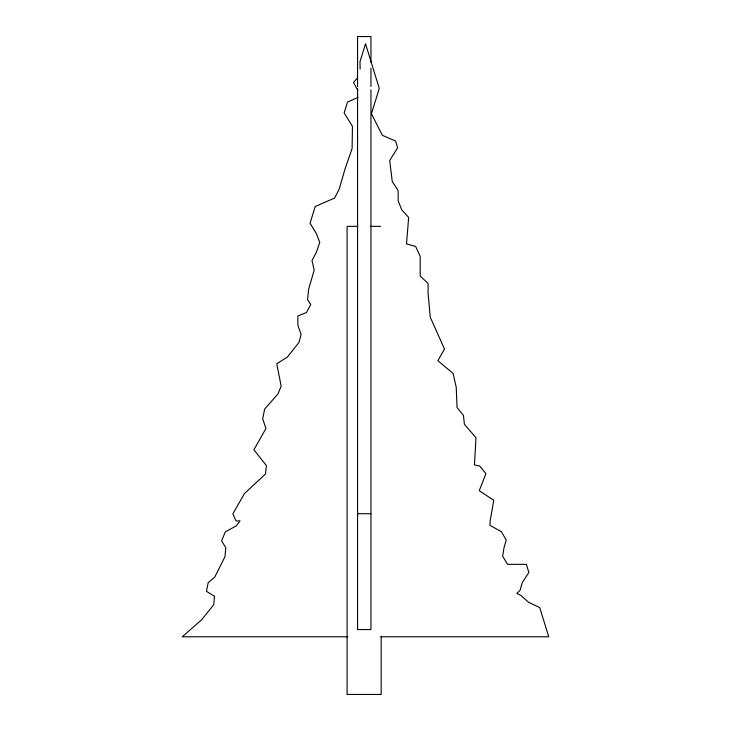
<?xml version="1.0" encoding="UTF-8"?>
<svg xmlns="http://www.w3.org/2000/svg" width="731" height="731" viewBox="0 0 731 731"><rect width="100%" height="100%" fill="white"/><g stroke="black" fill="none" stroke-linecap="round" stroke-linejoin="round"><path stroke-width="1.1" d="M357.55 77.714L353.521 82.557L357.797 90.242M358.108 97.324L347.463 102.157L344.155 112.866L352.452 126.399L352.104 148.53L345.014 169.044L339.129 189.292L334.56 198.064L315.216 206.498L310.054 223.22L316.514 233.874L319.776 242.436L316.432 252.122L312.009 260.547L314.166 270.15L308.665 289.129L307.559 299.71L310.794 304.407L306.463 312.539L297.855 315.975L297.873 325.222L301.09 334.433L298.961 342.419L287.31 357.094L276.766 363.791L281.161 386.096L278.072 393.808L264.649 409.058L262.703 418.808L265.938 428.53L253.885 449.784L266.413 465.638L265.499 473.98L244.51 493.507L232.869 513.829L236.049 520.901L240.06 520.929L236.168 525.927L225.331 531.876L221.603 540.812L225.778 547.766L225.029 556.611L214.804 577.006L208.134 582.753L206.48 591.379L214.448 596.194L213.754 604.738L201.674 619.742L182.247 636.792L347.801 636.792M357.66 226.354L347.097 226.354L347.097 694.45L381.153 694.45L381.153 636.226M370.59 226.354L380.577 226.354M357.569 513.692L370.955 513.692M380.915 636.792L548.753 636.792L539.725 607.589L528.696 602.335L520.847 595.39L516.854 593.398L519.997 590.438L522.309 582.497L528.878 572.501L526.366 564.35L507.57 564.359L502.663 556.236L503.924 548.095L506.217 539.917L501.274 531.647L490.017 525.379L490.117 521.23L493.745 500.287L479.262 490.684L485.932 473.624L479.728 466.049L474.446 464.943L475.991 437.677L464.404 424.345L463.454 415.427L457.067 407.551L456.217 387.192L453.083 373.45L437.842 360.685L444.512 349.089L430.257 317.181L428.074 293.158L428.092 283.445L420.206 276.08L420.188 256.389L415.628 246.429L406.509 243.889L408.666 217.472L401.721 209.797L398.203 200.833L398.121 190.544L392.245 181.452L389.705 160.546L397.646 147.826L395.562 141.056L382.377 135.336L371.439 113.789L379.279 88.378L365.5 43.787L359.999 61.578L360.136 69.107M370.955 62.181L370.955 36.55L357.569 36.55L357.569 86.532M370.955 68.257L370.955 86.532M370.955 89.803L370.955 629.565L357.569 629.565L357.569 88.771"/></g></svg>
